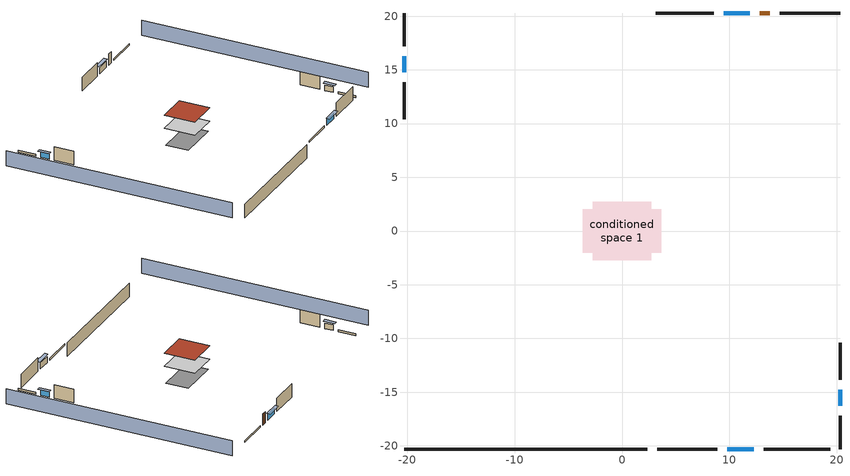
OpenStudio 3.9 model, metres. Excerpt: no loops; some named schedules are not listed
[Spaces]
conditioned space 1
 floor foundation (Slab1 construction): -3.64,-2.02 -3.64,2.02 3.64,2.02 3.64,-2.02 z-2.13
 floor adiabatic (AdiabaticFloorConstruction): -2.71,-2.71 -2.71,2.71 2.71,2.71 2.71,-2.71 z0.3
 wall outside (Wall1 construction): 13.18,-20.29 19.37,-20.29 z0.3:2.74
 wall outside (Wall2 construction): -20.29,13.86 -20.29,10.42 z0.3:2.74
 wall outside (Wall3 construction): 8.55,20.29 3.13,20.29 z0.3:2.74
 wall outside (Wall4 construction): 20.29,-13.86 20.29,-10.42 z0.3:2.74
 wall outside (RimJoist1 construction): 3.28,-20.29 8.89,-20.29 z0.3:0.61
 wall outside (RimJoist2 construction): -20.29,20.29 -20.29,17.19 z0.3:0.61
 wall outside (RimJoist3 construction): 20.29,20.29 14.69,20.29 z0.3:0.61
 wall outside (RimJoist4 construction): 20.29,-20.29 20.29,-17.19 z0.3:0.61
 wall outside (AdiabaticWallConstruction): 9.82,-20.29 12.25,-20.29 / 11.91,20.29 9.48,20.29 z0.3:1.4; -20.29,16.26 -20.29,14.79 / 20.29,-16.26 20.29,-14.79 z0.3:1.31
 wall outside (AdiabaticWallConstruction 1): 13.76,20.29 12.84,20.29 z0.3:2.34
 wall foundation (FoundationWall1 construction): -20.29,-20.29 2.35,-20.29 z-2.13:0.3
 window (WindowConstruction): 9.82,-20.29 12.25,-20.29 z0.3:1.4
 window (WindowConstruction 1): -20.29,16.26 -20.29,14.79 z0.3:1.31
 window (WindowConstruction 2): 11.91,20.29 9.48,20.29 z0.3:1.4
 window (WindowConstruction 3): 20.29,-16.26 20.29,-14.79 z0.3:1.31
 door (Door): 13.76,20.29 12.84,20.29 z0.3:2.34
 ceiling adiabatic (AdiabaticFloorConstruction): 2.71,-2.71 2.71,2.71 -2.71,2.71 -2.71,-2.71 z0.3
 roof outside (Roof1 construction): -2.71,2.71 -2.71,-2.71 2.71,-2.71 2.71,2.71 z2.74
shading: 24.87,-20.29 24.87,20.29 / -24.87,20.29 -24.87,-20.29 z0:2.74; 12.55,-20.29 9.51,-20.29 9.51,-20.9 12.55,-20.9 z1.71; -20.29,14.48 -20.29,16.56 -20.9,16.56 -20.9,14.48 z1.62; 9.18,20.29 12.22,20.29 12.22,20.9 9.18,20.9 z1.71; 20.29,-14.48 20.29,-16.56 20.9,-16.56 20.9,-14.48 z1.62
[Site]
Portland Intl Arpt_OR: Latitude {deg}=45.59; Longitude {deg}=-122.6; Time Zone {hr}=-8; Elevation {m}=33; Terrain=Suburbs; Keep Site Location Information=Yes
[Site:GroundTemperature:Shallow]
10.2558, 8.96328, 8.85977, 9.47314, 11.9355, 14.3863, 16.5111, 17.8571, 17.9714, 16.8767, 14.8061, 12.4304
[Site:WaterMainsTemperature]
Calculation Method=Schedule; Temperature Schedule=mains temperature schedule
[Building]
Building 1
[Material] Roughness=Rough
Name | Thickness {m} | Conductivity {W/m-K} | Density {kg/m3} | Specific Heat {J/kg-K} | Thermal Absorptance | Solar Absorptance | Visible Absorptance
asphalt or fiberglass shingles | 0.00635 | 0.162714 | 1121.4 | 1465.45 | 0.9 | 0.85 | 0.85
roof rigid ins | 0.051816 | 0.029427 | 32.04 | 1214.23 | 0.9 | 0.7 | 0.7
osb sheathing 0.75 in. | 0.01905 | 0.115458 | 512.64 | 1214.23 | 0.9 | 0.7 | 0.7
roof stud and cavity | 0.2032 | 0.667294 | 78.34581 | 1123.46 | 0.9 | 0.7 | 0.7
gypsum board | 0.0127 | 0.160291 | 801 | 837.4 | 0.9 | 0.6 | 0.6
wood siding | 0.0254 | 0.102417 | 544.68 | 1172.36 | 0.9 | 0.85 | 0.85
osb sheathing 0.5 in. | 0.0127 | 0.115458 | 512.64 | 1214.23 | 0.9 | 0.7 | 0.7
wall stud and cavity | 0.1397 | 0.550994 | 139.0536 | 1170.24 | 0.9 | 0.7 | 0.7
rim joist stud and cavity | 0.0508 | 0.178688 | 50.32683 | 1063.81 | 0.9 | 0.6 | 0.6
concrete 8.0 in. | 0.2032 | 1.803125 | 2242.8 | 837.4 | 0.9 | 0.7 | 0.7
gypsum board 1 | 0.0127 | 0.160291 | 801 | 837.4 | 0.9 | 0.7 | 0.7
concrete 4.0 in. | 0.1016 | 1.803125 | 2242.8 | 837.4 | 0.9 | 0.7 | 0.7
floor covering | 0.0127 | 0.0450781 | 54.468 | 1339.84 | 0.9 | 0.9 | 0.9
wood siding 1; wood siding 2 | 0.0254 | 0.102417 | 544.68 | 1172.36
wall rigid ins; floor rigid ins | 0.512978 | 0.029427 | 32.04 | 1214.23 | 0.9 | 0.7 | 0.7
wall stud and cavity 1 | 0.0889 | 0.380278 | 52.3479 | 1209.89 | 0.9 | 0.7 | 0.7
door material | 0.04445 | 0.0612267 | 512.64 | 1214.23 | 0.9 | 0.7 | 0.7
floor stud and cavity | 0.1397 | 1.75129 | 37.0049 | 1207.88 | 0.9 | 0.7 | 0.7
floor covering 1 | 0.0127 | 0.0433444 | 54.468 | 1339.84 | 0.9 | 0.6 | 0.6
wall stud and cavity 2 | 0.0889 | 0.391764 | 83.0341 | 1211.67 | 0.9 | 0.7 | 0.7
furniture material conditioned space 1 | 0.1524 | 0.115458 | 640.8 | 1214.23 | 0.9 | 0.6 | 0.6
[Construction]
Roof1 construction: asphalt or fiberglass shingles, roof rigid ins, osb sheathing 0.75 in., roof stud and cavity, gypsum board
Wall1 construction; Wall2 construction; Wall3 construction; Wall4 construction: wood siding, osb sheathing 0.5 in., wall stud and cavity, gypsum board
RimJoist1 construction; RimJoist2 construction; RimJoist3 construction; RimJoist4 construction: wood siding, rim joist stud and cavity
FoundationWall1 construction: concrete 8.0 in., gypsum board 1
Slab1 construction: concrete 4.0 in., floor covering
WindowConstruction; WindowConstruction 1; WindowConstruction 2; WindowConstruction 3: WindowMaterial
AdiabaticWallConstruction: wood siding 1, wall rigid ins, wall stud and cavity 1, gypsum board
Door: door material
AdiabaticWallConstruction 1: wood siding 2, wall rigid ins, wall stud and cavity 1, gypsum board
AdiabaticFloorConstruction: floor stud and cavity, floor rigid ins, osb sheathing 0.75 in., floor covering 1
PartitionWallConstruction: gypsum board, wall stud and cavity 2, gypsum board
furniture construction conditioned space 1: furniture material conditioned space 1
[WindowMaterial:SimpleGlazingSystem]
WindowMaterial: U-Factor {W/m2-K}=1.93052; Solar Heat Gain Coefficient=0.49
[ThermalZone]
conditioned space: Multiplier=1; Volume {m3}=143.623; Thermostat=conditioned space temperature setpoint; Use Ideal Air Loads=No
[Space]
conditioned space 1: Thermal Zone=conditioned space; Volume {m3}=143.623
[ThermostatSetpoint:DualSetpoint]
conditioned space temperature setpoint: Heating Setpoint Temperature Schedule=heating setpoint; Cooling Setpoint Temperature Schedule=cooling setpoint; Temperature Difference Between Cutout And Setpoint {deltaC}=0
[Foundation:Kiva]
Foundation Kiva 1: Initial Indoor Air Temperature {C}=9.44444; Wall Height Above Grade {m}=0.3048; Wall Depth Below Slab {m}=0.2032
[Foundation:Kiva:Settings]
Soil Conductivity {W/m-K}=2.9427; Soil Density {kg/m3}=1842.3; Soil Specific Heat {J/kg-K}=418.7; Ground Solar Absorptivity=0.9; Ground Thermal Absorptivity=0.9; Ground Surface Roughness {m}=0.03; Far-Field Width {m}=40; Deep-Ground Boundary Condition=ZeroFlux; Deep-Ground Depth {m}=40; Minimum Cell Dimension {m}=0.2; Maximum Cell Growth Coefficient=3; Simulation Timestep=Timestep
[SurfaceProperty:ExposedFoundationPerimeter]
Slab1: Exposed Perimeter Calculation Method=TotalExposedPerimeter; Total Exposed Perimeter {m}=22.64664
[SurfaceProperty:IncidentSolarMultiplier] Incident Solar Multiplier=1; Incident Solar Multiplier Schedule=trans schedule winter=0.85 summer=0.7
Window1; Window2; Window3; Window4
[InternalMass:Definition] Design Level Calculation Method=SurfaceArea
Name | Construction | Surface Area {m2}
partition wall mass | PartitionWallConstruction | 58.90053
furniture mass conditioned space 1 | furniture construction conditioned space 1 | 23.56021
[InternalMass] Space or SpaceType=conditioned space 1; Multiplier=1
Name | Internal Mass Definition
partition wall mass | partition wall mass
furniture mass conditioned space 1 | furniture mass conditioned space 1
[Fan:SystemModel]
central ac and furnace supply fan: Availability Schedule=Always On Discrete; Design Maximum Air Flow Rate {m3/s}=0.201522; Speed Control Method=Discrete; Electric Power Minimum Flow Rate Fraction=0.2; Design Pressure Rise {Pa}=500; Motor Efficiency=1; Motor In Air Stream Fraction=1; Design Electric Power Consumption {W}=autosize; Design Power Sizing Method=PowerPerFlow; Electric Power Per Unit Flow Rate {W/(m3/s)}=1059.44; Electric Power Per Unit Flow Rate Per Unit Pressure {W-s/m3-Pa}=1.66667; Fan Total Efficiency=0.7; Motor Loss Radiative Fraction=0; Speed Flow Fraction 1=0.78689; Speed Electric Power Fraction 1=0.48723; Speed Flow Fraction 2=1; Speed Electric Power Fraction 2=1
[EnergyManagementSystem:Sensor]
Name | Output Variable or Output Meter Index Key | Output Variable or Output Meter
central_ac_and_furnace_supply_fan_s; central_ac_and_furnace_supply_fan_s_1 | central ac and furnace supply fan | Fan Electricity Energy
water_heater_T_set | water heater setpoint | Schedule Value
out_pb_s |  | Site Outdoor Air Barometric Pressure
out_wt_s |  | Site Outdoor Air Humidity Ratio
site_vw_s |  | Site Wind Speed
cool_season | cooling season schedule | Schedule Value
central_ac_and_furnace_airloop_Fan_RTF_s | central ac and furnace supply fan | Fan Runtime Fraction Speed 1
central_ac_and_furnace_airloop_Fan_RTF_s_1 | central ac and furnace supply fan | Fan Runtime Fraction Speed 2
natural_vent_s | natural vent schedule | Schedule Value
htg_sp_s; htg_sp_s_1 | heating setpoint | Schedule Value
clg_sp_s; clg_sp_s_1 | cooling setpoint | Schedule Value
htg_load_cond |  | Heating:EnergyTransfer:Zone:CONDITIONED SPACE
clg_load_cond |  | Cooling:EnergyTransfer:Zone:CONDITIONED SPACE
s_conv | FoundationWall1 | Surface Inside Face Convection Heat Gain Energy
s_ig | FoundationWall1 | Surface Inside Face Internal Gains Radiation Heat Gain Energy
s_sol | FoundationWall1 | Surface Inside Face Solar Radiation Heat Gain Energy
s_lgt | FoundationWall1 | Surface Inside Face Lights Radiation Heat Gain Energy
s_surf | FoundationWall1 | Surface Inside Face Net Surface Thermal Radiation Heat Gain Energy
s_conv_1 | inferred conditioned ceiling | Surface Inside Face Convection Heat Gain Energy
s_ig_1 | inferred conditioned ceiling | Surface Inside Face Internal Gains Radiation Heat Gain Energy
s_sol_1 | inferred conditioned ceiling | Surface Inside Face Solar Radiation Heat Gain Energy
s_lgt_1 | inferred conditioned ceiling | Surface Inside Face Lights Radiation Heat Gain Energy
s_surf_1 | inferred conditioned ceiling | Surface Inside Face Net Surface Thermal Radiation Heat Gain Energy
s_conv_2 | inferred conditioned floor | Surface Inside Face Convection Heat Gain Energy
s_ig_2 | inferred conditioned floor | Surface Inside Face Internal Gains Radiation Heat Gain Energy
s_sol_2 | inferred conditioned floor | Surface Inside Face Solar Radiation Heat Gain Energy
s_lgt_2 | inferred conditioned floor | Surface Inside Face Lights Radiation Heat Gain Energy
s_surf_2 | inferred conditioned floor | Surface Inside Face Net Surface Thermal Radiation Heat Gain Energy
s_conv_3 | RimJoist1 | Surface Inside Face Convection Heat Gain Energy
s_ig_3 | RimJoist1 | Surface Inside Face Internal Gains Radiation Heat Gain Energy
s_sol_3 | RimJoist1 | Surface Inside Face Solar Radiation Heat Gain Energy
s_lgt_3 | RimJoist1 | Surface Inside Face Lights Radiation Heat Gain Energy
s_surf_3 | RimJoist1 | Surface Inside Face Net Surface Thermal Radiation Heat Gain Energy
s_conv_4 | RimJoist2 | Surface Inside Face Convection Heat Gain Energy
s_ig_4 | RimJoist2 | Surface Inside Face Internal Gains Radiation Heat Gain Energy
s_sol_4 | RimJoist2 | Surface Inside Face Solar Radiation Heat Gain Energy
s_lgt_4 | RimJoist2 | Surface Inside Face Lights Radiation Heat Gain Energy
s_surf_4 | RimJoist2 | Surface Inside Face Net Surface Thermal Radiation Heat Gain Energy
s_conv_5 | RimJoist3 | Surface Inside Face Convection Heat Gain Energy
s_ig_5 | RimJoist3 | Surface Inside Face Internal Gains Radiation Heat Gain Energy
s_sol_5 | RimJoist3 | Surface Inside Face Solar Radiation Heat Gain Energy
s_lgt_5 | RimJoist3 | Surface Inside Face Lights Radiation Heat Gain Energy
s_surf_5 | RimJoist3 | Surface Inside Face Net Surface Thermal Radiation Heat Gain Energy
s_conv_6 | RimJoist4 | Surface Inside Face Convection Heat Gain Energy
s_ig_6 | RimJoist4 | Surface Inside Face Internal Gains Radiation Heat Gain Energy
s_sol_6 | RimJoist4 | Surface Inside Face Solar Radiation Heat Gain Energy
s_lgt_6 | RimJoist4 | Surface Inside Face Lights Radiation Heat Gain Energy
s_surf_6 | RimJoist4 | Surface Inside Face Net Surface Thermal Radiation Heat Gain Energy
s_conv_7 | Roof1 | Surface Inside Face Convection Heat Gain Energy
s_ig_7 | Roof1 | Surface Inside Face Internal Gains Radiation Heat Gain Energy
s_sol_7 | Roof1 | Surface Inside Face Solar Radiation Heat Gain Energy
s_lgt_7 | Roof1 | Surface Inside Face Lights Radiation Heat Gain Energy
s_surf_7 | Roof1 | Surface Inside Face Net Surface Thermal Radiation Heat Gain Energy
s_conv_8 | Slab1 | Surface Inside Face Convection Heat Gain Energy
s_ig_8 | Slab1 | Surface Inside Face Internal Gains Radiation Heat Gain Energy
s_sol_8 | Slab1 | Surface Inside Face Solar Radiation Heat Gain Energy
s_lgt_8 | Slab1 | Surface Inside Face Lights Radiation Heat Gain Energy
s_surf_8 | Slab1 | Surface Inside Face Net Surface Thermal Radiation Heat Gain Energy
ss_sol | Door1 | Surface Inside Face Solar Radiation Heat Gain Energy
ss_lgt | Door1 | Surface Inside Face Lights Radiation Heat Gain Energy
ss_conv | Door1 | Surface Inside Face Convection Heat Gain Energy
ss_ig | Door1 | Surface Inside Face Internal Gains Radiation Heat Gain Energy
ss_surf | Door1 | Surface Inside Face Net Surface Thermal Radiation Heat Gain Energy
ss_conv_1 | Window1 | Surface Inside Face Convection Heat Gain Energy
ss_ig_1 | Window1 | Surface Inside Face Internal Gains Radiation Heat Gain Energy
ss_surf_1 | Window1 | Surface Inside Face Net Surface Thermal Radiation Heat Gain Energy
ss_trans_in | Window1 | Surface Window Transmitted Solar Radiation Rate
ss_back_out | Window1 | Surface Window Shortwave from Zone Back Out Window Heat Transfer Rate
ss_trans_out | Window1 | Surface Inside Face Initial Transmitted Diffuse Transmitted Out Window Solar Radiation Rate
ss_conv_2 | Window2 | Surface Inside Face Convection Heat Gain Energy
ss_ig_2 | Window2 | Surface Inside Face Internal Gains Radiation Heat Gain Energy
ss_surf_2 | Window2 | Surface Inside Face Net Surface Thermal Radiation Heat Gain Energy
ss_trans_in_1 | Window2 | Surface Window Transmitted Solar Radiation Rate
ss_back_out_1 | Window2 | Surface Window Shortwave from Zone Back Out Window Heat Transfer Rate
ss_trans_out_1 | Window2 | Surface Inside Face Initial Transmitted Diffuse Transmitted Out Window Solar Radiation Rate
ss_conv_3 | Window3 | Surface Inside Face Convection Heat Gain Energy
ss_ig_3 | Window3 | Surface Inside Face Internal Gains Radiation Heat Gain Energy
ss_surf_3 | Window3 | Surface Inside Face Net Surface Thermal Radiation Heat Gain Energy
ss_trans_in_2 | Window3 | Surface Window Transmitted Solar Radiation Rate
ss_back_out_2 | Window3 | Surface Window Shortwave from Zone Back Out Window Heat Transfer Rate
ss_trans_out_2 | Window3 | Surface Inside Face Initial Transmitted Diffuse Transmitted Out Window Solar Radiation Rate
ss_conv_4 | Window4 | Surface Inside Face Convection Heat Gain Energy
ss_ig_4 | Window4 | Surface Inside Face Internal Gains Radiation Heat Gain Energy
ss_surf_4 | Window4 | Surface Inside Face Net Surface Thermal Radiation Heat Gain Energy
ss_trans_in_3 | Window4 | Surface Window Transmitted Solar Radiation Rate
ss_back_out_3 | Window4 | Surface Window Shortwave from Zone Back Out Window Heat Transfer Rate
ss_trans_out_3 | Window4 | Surface Inside Face Initial Transmitted Diffuse Transmitted Out Window Solar Radiation Rate
s_conv_9 | Wall1 | Surface Inside Face Convection Heat Gain Energy
s_ig_9 | Wall1 | Surface Inside Face Internal Gains Radiation Heat Gain Energy
s_sol_9 | Wall1 | Surface Inside Face Solar Radiation Heat Gain Energy
s_lgt_9 | Wall1 | Surface Inside Face Lights Radiation Heat Gain Energy
s_surf_9 | Wall1 | Surface Inside Face Net Surface Thermal Radiation Heat Gain Energy
s_conv_10 | Wall2 | Surface Inside Face Convection Heat Gain Energy
s_ig_10 | Wall2 | Surface Inside Face Internal Gains Radiation Heat Gain Energy
s_sol_10 | Wall2 | Surface Inside Face Solar Radiation Heat Gain Energy
s_lgt_10 | Wall2 | Surface Inside Face Lights Radiation Heat Gain Energy
s_surf_10 | Wall2 | Surface Inside Face Net Surface Thermal Radiation Heat Gain Energy
s_conv_11 | Wall3 | Surface Inside Face Convection Heat Gain Energy
s_ig_11 | Wall3 | Surface Inside Face Internal Gains Radiation Heat Gain Energy
s_sol_11 | Wall3 | Surface Inside Face Solar Radiation Heat Gain Energy
s_lgt_11 | Wall3 | Surface Inside Face Lights Radiation Heat Gain Energy
s_surf_11 | Wall3 | Surface Inside Face Net Surface Thermal Radiation Heat Gain Energy
s_conv_12 | Wall4 | Surface Inside Face Convection Heat Gain Energy
s_ig_12 | Wall4 | Surface Inside Face Internal Gains Radiation Heat Gain Energy
s_sol_12 | Wall4 | Surface Inside Face Solar Radiation Heat Gain Energy
s_lgt_12 | Wall4 | Surface Inside Face Lights Radiation Heat Gain Energy
s_surf_12 | Wall4 | Surface Inside Face Net Surface Thermal Radiation Heat Gain Energy
im_conv | furniture mass conditioned space 1 | Surface Inside Face Convection Heat Gain Energy
im_ig | furniture mass conditioned space 1 | Surface Inside Face Internal Gains Radiation Heat Gain Energy
im_sol | furniture mass conditioned space 1 | Surface Inside Face Solar Radiation Heat Gain Energy
im_lgt | furniture mass conditioned space 1 | Surface Inside Face Lights Radiation Heat Gain Energy
im_surf | furniture mass conditioned space 1 | Surface Inside Face Net Surface Thermal Radiation Heat Gain Energy
im_conv_1 | partition wall mass | Surface Inside Face Convection Heat Gain Energy
im_ig_1 | partition wall mass | Surface Inside Face Internal Gains Radiation Heat Gain Energy
im_sol_1 | partition wall mass | Surface Inside Face Solar Radiation Heat Gain Energy
im_lgt_1 | partition wall mass | Surface Inside Face Lights Radiation Heat Gain Energy
im_surf_1 | partition wall mass | Surface Inside Face Net Surface Thermal Radiation Heat Gain Energy
airflow_gain | infil flow | Infiltration Sensible Heat Gain Energy
airflow_loss | infil flow | Infiltration Sensible Heat Loss Energy
airflow_gain_1 | natural vent flow | Infiltration Sensible Heat Gain Energy
airflow_loss_1 | natural vent flow | Infiltration Sensible Heat Loss Energy
airflow_gain_2 | whole house fan flow | Infiltration Sensible Heat Gain Energy
airflow_loss_2 | whole house fan flow | Infiltration Sensible Heat Loss Energy
mv_conv | mech vent house fan | Electric Equipment Convective Heating Energy
mv_rad | mech vent house fan | Electric Equipment Radiant Heating Energy
mv_conv_1 | mech vent house fan cfis | Electric Equipment Convective Heating Energy
mv_rad_1 | mech vent house fan cfis | Electric Equipment Radiant Heating Energy
mv_conv_2 | mech vent house fan latent load | Other Equipment Convective Heating Energy
mv_rad_2 | mech vent house fan latent load | Other Equipment Radiant Heating Energy
mv_conv_3 | mech vent house fan sensible load | Other Equipment Convective Heating Energy
mv_rad_3 | mech vent house fan sensible load | Other Equipment Radiant Heating Energy
ig_ee_conv | clothes dryer | Electric Equipment Convective Heating Energy
ig_ee_rad | clothes dryer | Electric Equipment Radiant Heating Energy
ig_ee_conv_1 | clothes washer | Electric Equipment Convective Heating Energy
ig_ee_rad_1 | clothes washer | Electric Equipment Radiant Heating Energy
ig_ee_conv_2 | cooking range | Electric Equipment Convective Heating Energy
ig_ee_rad_2 | cooking range | Electric Equipment Radiant Heating Energy
ig_ee_conv_3 | dishwasher | Electric Equipment Convective Heating Energy
ig_ee_rad_3 | dishwasher | Electric Equipment Radiant Heating Energy
ig_ee_conv_4 | freezer | Electric Equipment Convective Heating Energy
ig_ee_rad_4 | freezer | Electric Equipment Radiant Heating Energy
ig_ee_conv_5 | fridge | Electric Equipment Convective Heating Energy
ig_ee_rad_5 | fridge | Electric Equipment Radiant Heating Energy
ig_ee_conv_6 | whole house fan | Electric Equipment Convective Heating Energy
ig_ee_rad_6 | whole house fan | Electric Equipment Radiant Heating Energy
ig_oe_conv | clothes dryer 1 | Other Equipment Convective Heating Energy
ig_oe_rad | clothes dryer 1 | Other Equipment Radiant Heating Energy
ig_oe_conv_1 | cooking range 1 | Other Equipment Convective Heating Energy
ig_oe_rad_1 | cooking range 1 | Other Equipment Radiant Heating Energy
ig_oe_conv_2 | general water use latent | Other Equipment Convective Heating Energy
ig_oe_rad_2 | general water use latent | Other Equipment Radiant Heating Energy
ig_oe_conv_3 | general water use sensible | Other Equipment Convective Heating Energy
ig_oe_rad_3 | general water use sensible | Other Equipment Radiant Heating Energy
ig_oe_conv_4 | water heater energy adjustment1 | Other Equipment Convective Heating Energy
ig_oe_rad_4 | water heater energy adjustment1 | Other Equipment Radiant Heating Energy
ig_oe_conv_5 | water heater lat | Other Equipment Convective Heating Energy
ig_oe_rad_5 | water heater lat | Other Equipment Radiant Heating Energy
ig_oe_conv_6 | water heater sens | Other Equipment Convective Heating Energy
ig_oe_rad_6 | water heater sens | Other Equipment Radiant Heating Energy
[EnergyManagementSystem:Program]
central_ac_and_furnace_supply_fan_disaggregate_program: Set central_ac_and_furnace_supply_fan_clg = 0; If central_ac_and_furnace_clg_coil_s > 0; Set central_ac_and_furnace_supply_fan_clg = central_ac_and_furnace_supply_fan_s; EndIf
central_ac_and_furnace_supply_fan_disaggregate_program_1: Set central_ac_and_furnace_supply_fan_primary_htg = 0; If central_ac_and_furnace_htg_coil_s > 0; Set central_ac_and_furnace_supply_fan_primary_htg = central_ac_and_furnace_supply_fan_s_1; EndIf
water_heater_InletAir: Set water_heater_Tamb_act = water_heater_amb_temp; Set water_heater_RHamb_act = 0; Set water_heater_RHamb_act = water_heater_RHamb_act + (water_heater_amb_rh / 100) / 1; Set water_heater_sens_act = (0 - water_heater_sens_cool - (water_heater_tl + water_heater_fan_pwr)) / 1; Set water_heater_lat_act = (0 - water_heater_lat_cool) / 1
water_heater_Control: Set water_heater_HPWHSchedOverride = water_heater_T_set; If (water_heater_amb_temp<5.56) || (water_heater_amb_temp>48.89); Set water_heater_UESchedOverride = water_heater_T_set; Set water_heater_LESchedOverride = water_heater_T_set; Else; Set water_heater_UESchedOverride = water_heater_T_set - 9.0; Set water_heater_LESchedOverride = 0; EndIf
water_heater_hpwh_EC_adj: If WarmupFlag == 0; Set dhw_e_cons = water_heater_tank_energy + water_heater_tank_on_cycle_parasitic + water_heater_tank_off_cycle_parasitic + water_heater_coil_energy + water_heater_fan_energy; Set water_heater_hpwh_ec_adj_act = 0.0 * dhw_e_cons / 1; EndIf
[OtherEquipment:Definition] Design Level Calculation Method=EquipmentLevel
Name | Design Level {W} | Fraction Latent | Fraction Radiant | Fraction Lost
water heater sens; mech vent house fan sensible load | 0 | 0 | 0 | 0
water heater lat; general water use latent; mech vent house fan latent load | 0 | 1 | 0 | 0
water heater energy adjustment1 | 0.01 | 0 | 0 | 1
clothes dryer 2; cooking range 2 | 0 | 0 | 0 | 1
general water use sensible | 0 | 0 | 0.6 | 0
[OtherEquipment] Space or SpaceType=conditioned space 1
Name | Other Equipment Definition | Schedule | Fuel Type
water heater sens | water heater sens | Always On Discrete
water heater lat | water heater lat | Always On Discrete
water heater energy adjustment1 | water heater energy adjustment1 | Always On Discrete | Electricity
clothes dryer 1 | clothes dryer 2 | clothes dryer schedule | Electricity
cooking range 1 | cooking range 2 | cooking range schedule | Electricity
general water use sensible | general water use sensible | general water use schedule
general water use latent | general water use latent | general water use schedule
mech vent house fan sensible load | mech vent house fan sensible load | Always On Discrete
mech vent house fan latent load | mech vent house fan latent load | Always On Discrete
[ElectricEquipment:Definition] Design Level Calculation Method=EquipmentLevel; Fraction Latent=0
Name | Design Level {W} | Fraction Radiant | Fraction Lost
clothes washer; clothes dryer; dishwasher; cooking range; whole house fan; mech vent house fan | 0 | 0 | 1
fridge | 49.4292 | 0.6 | 0
freezer | 194.914 | 0.6 | 0
mech vent house fan cfis | 0 | 0 | 0
[ElectricEquipment] Space or SpaceType=conditioned space 1
Name | Electric Equipment Definition | Schedule
clothes washer | clothes washer | clothes washer schedule
clothes dryer | clothes dryer | clothes dryer schedule
dishwasher | dishwasher | dishwasher schedule
fridge | fridge | fridge schedule
freezer | freezer | freezer schedule
cooking range | cooking range | cooking range schedule
whole house fan | whole house fan | Always On Discrete
mech vent house fan | mech vent house fan | mech vent house fan schedule
mech vent house fan cfis | mech vent house fan cfis | mech vent house fan cfis schedule
[WaterUse:Equipment:Definition] Peak Flow Rate {m3/s}=0
clothes washer; dishwasher
[SpaceInfiltration:DesignFlowRate] Space or SpaceType=conditioned space 1; Schedule=Always On Discrete; Design Flow Rate Calculation Method=Flow/Space; Design Flow Rate {m3/s}=0
natural vent flow; whole house fan flow; infil flow
